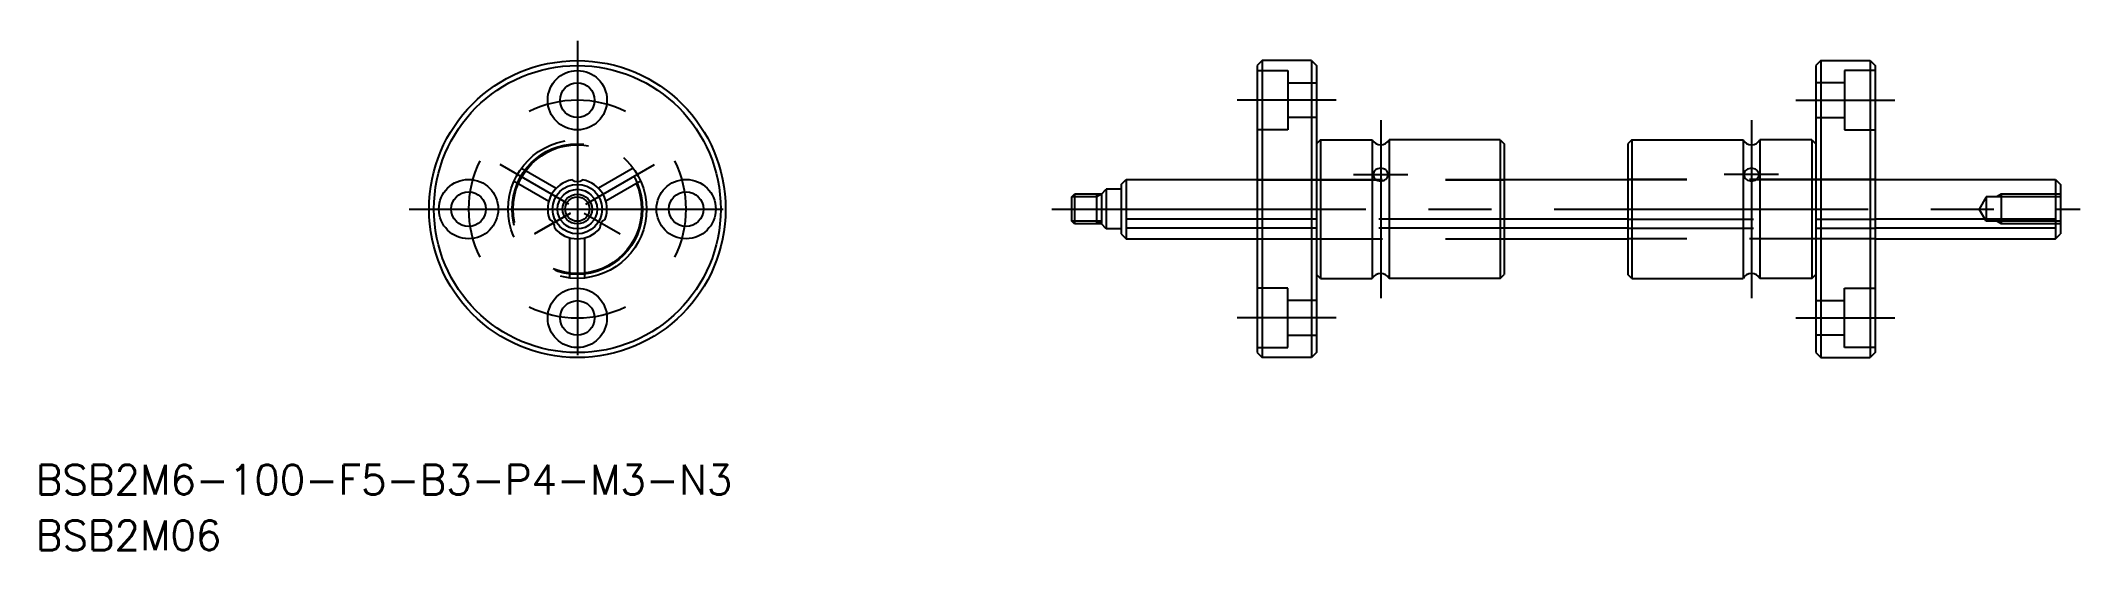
# Model space of a CAD drawing. Extents: x -54 to 152, y -34 to 17.
import ezdxf

# ---------------------------------------------------------------- set-up
doc = ezdxf.new("R2010")
doc.units = 0
doc.linetypes.add('CENTER', pattern=[50.8, 31.75, -6.35, 6.35, -6.35])
doc.linetypes.add('DASHED', pattern=[19.05, 12.7, -6.35])
doc.layers.get('0').update_dxf_attribs({"linetype": 'CONTINUOUS'})
doc.layers.add('CENTER', color=1, linetype='CENTER')
doc.styles.get("Standard").update_dxf_attribs({"font": 'txt.shx', "height": 3, "bigfont": 'bigfont.shx'})

msp = doc.modelspace()

# ---------------------------------------------------------------- linework, layer by layer
at = {"color": 7, "linetype": 'CONTINUOUS'}
for p, q in [((69.25, 15), (68.75, 14.5)), ((68.75, 14.5), (68.75, -14.5)), ((74.25, 15), (69.25, 15)), ((69.25, 15), (69.25, -15)), ((74.25, 15), (74.25, -15)), ((74.25, 15), (74.75, 14.5)), ((74.75, 14.5), (74.75, -14.5)), ((125.75, 15), (125.25, 14.5)), ((125.25, 14.5), (125.25, -14.5)), ((125.75, 15), (125.75, -15)), ((125.75, 15), (130.75, 15)), ((130.75, 15), (130.75, -15)), ((130.75, 15), (131.25, 14.5)), ((131.25, 14.5), (131.25, -14.5)), ((75.15, 7), (74.75, 6.6)), ((75.15, 7), (75.15, -7)), ((75.15, 7), (80.4, 7)), ((80.4, 7), (80.4, -7)), ((82.1, 7), (82.1, -7)), ((93.35, 7), (82.1, 7)), ((93.35, 7), (93.35, -7)), ((93.35, 7), (93.75, 6.6)), ((93.75, 6.6), (93.75, -6.6)), ((106.65, 7), (106.25, 6.6)), ((106.25, 6.6), (106.25, -6.6)), ((106.65, 7), (117.9, 7)), ((106.65, 7), (106.65, -7)), ((117.9, 7), (117.9, -7)), ((119.6, 7), (119.6, -7)), ((124.85, 7), (119.6, 7)), ((124.85, 7), (124.85, -7)), ((124.85, 7), (125.25, 6.6)), ((55, 2.5), (55.5, 3)), ((55, 2.5), (55, -2.5)), ((55.5, 3), (55.5, -3)), ((55.5, 3), (68.75, 3)), ((68.75, 2.95), (55.5, 2.95)), ((93.75, 3), (106.25, 3)), ((106.25, 2.95), (93.75, 2.95)), ((131.25, 3), (149.5, 3)), ((149.5, 2.95), (131.25, 2.95)), ((149.5, 3), (149.5, -3)), ((149.5, 3), (150, 2.5)), ((150, 2.5), (150, -2.5)), ((50, 1.23), (50.27, 1.5)), ((50, -1.23), (50, 1.23)), ((53, 1.5), (50.27, 1.5)), ((50.27, 1.5), (50.27, -1.5)), ((52.53, -1.5), (52.53, 1.5)), ((53, 1.5), (53.5, 2)), ((53, 1.5), (53, -1.5)), ((53.5, 2), (53.5, -2)), ((55, 2), (53.5, 2)), ((50.27, -1.5), (50, -1.23)), ((53, -1.5), (50.27, -1.5)), ((53.5, -2), (53, -1.5)), ((55, -2), (53.5, -2)), ((68.75, -1.02), (55.5, -1.02)), ((68.75, -1.94), (55.5, -1.94)), ((106.25, -1.02), (93.75, -1.02)), ((106.25, -1.94), (93.75, -1.94)), ((149.5, -1.02), (131.25, -1.02)), ((149.5, -1.94), (131.25, -1.94)), ((55, -2.5), (55.5, -3)), ((55.5, -3), (68.75, -3)), ((93.75, -3), (106.25, -3)), ((131.25, -3), (149.5, -3)), ((149.5, -3), (150, -2.5)), ((75.15, -7), (74.75, -6.6)), ((75.15, -7), (80.4, -7)), ((93.35, -7), (82.1, -7)), ((93.35, -7), (93.75, -6.6)), ((106.65, -7), (106.25, -6.6)), ((106.65, -7), (117.9, -7)), ((124.85, -7), (119.6, -7)), ((124.85, -7), (125.25, -6.6)), ((68.75, -14.5), (69.25, -15)), ((74.25, -15), (69.25, -15)), ((74.75, -14.5), (74.25, -15)), ((125.25, -14.5), (125.75, -15)), ((125.75, -15), (130.75, -15)), ((131.25, -14.5), (130.75, -15))]:
    msp.add_line(p, q, dxfattribs=at)
at = {"color": 3, "linetype": 'DASHED'}
for p, q in [((68.75, 14), (71.85, 14)), ((71.85, 14), (71.85, 8)), ((71.85, 12.75), (74.75, 12.75)), ((128.15, 12.75), (125.25, 12.75)), ((128.15, 14), (128.15, 8)), ((131.25, 14), (128.15, 14)), ((74.75, 9.25), (71.85, 9.25)), ((125.25, 9.25), (128.15, 9.25)), ((71.85, 8), (68.75, 8)), ((128.15, 8), (131.25, 8)), ((-5.65, 4.13), (-2.14, 2.1)), ((5.65, 4.13), (2.14, 2.1)), ((-6.4, 2.83), (-2.89, 0.8)), ((6.4, 2.83), (2.89, 0.8)), ((68.75, 3), (93.75, 3)), ((68.75, 2.95), (93.75, 2.95)), ((131.25, 3), (106.25, 3)), ((131.25, 2.95), (106.25, 2.95)), ((142.5, 1.23), (141.79, 0)), ((150, 1.23), (142.5, 1.23)), ((142.5, 1.23), (142.5, -1.23)), ((144, 1.5), (143.53, 1.23)), ((150, 1.5), (144, 1.5)), ((144, 1.5), (144, -1.5)), ((93.75, -1.02), (68.75, -1.02)), ((93.75, -1.94), (68.75, -1.94)), ((106.25, -1.02), (131.25, -1.02)), ((106.25, -1.94), (131.25, -1.94)), ((142.5, -1.23), (141.79, 0)), ((150, -1.23), (142.5, -1.23)), ((144, -1.5), (143.53, -1.23)), ((150, -1.5), (144, -1.5)), ((-0.75, -6.96), (-0.75, -2.9)), ((0.75, -6.96), (0.75, -2.9)), ((68.75, -3), (93.75, -3)), ((131.25, -3), (106.25, -3)), ((71.85, -8), (68.75, -8)), ((71.85, -14), (71.85, -8)), ((128.15, -14), (128.15, -8)), ((128.15, -8), (131.25, -8)), ((74.75, -9.25), (71.85, -9.25)), ((125.25, -9.25), (128.15, -9.25)), ((68.75, -14), (71.85, -14)), ((71.85, -12.75), (74.75, -12.75)), ((128.15, -12.75), (125.25, -12.75)), ((131.25, -14), (128.15, -14))]:
    msp.add_line(p, q, dxfattribs=at)
at = {"color": 3, "linetype": 'CONTINUOUS'}
for p, q in [((52.53, 1.23), (50, 1.23)), ((53, 1.5), (52.53, 1.23)), ((53, -1.23), (50, -1.23)), ((53, -1.5), (52.53, -1.23))]:
    msp.add_line(p, q, dxfattribs=at)
at = {"color": 7, "linetype": 'CONTINUOUS'}
for centre, radius in [((0, 0), 15), ((0, 0), 14.5), ((0, 11), 3), ((0, 11), 1.75), ((-11, 0), 3), ((0, 0), 2.5), ((11, 0), 3), ((-11, 0), 1.75), ((0, 0), 2), ((0, 0), 1.5), ((11, 0), 1.75), ((0, -11), 3), ((0, -11), 1.75)]:
    msp.add_circle(centre, radius, dxfattribs=at)
at = {"color": 3, "linetype": 'DASHED'}
for radius in [7, 6.6, 6.5]:
    msp.add_circle((0, 0), radius, dxfattribs=at)
at = {"color": 3, "linetype": 'CONTINUOUS'}
msp.add_circle((0, 0), 1.23, dxfattribs=at)
at = {"color": 7, "linetype": 'CONTINUOUS'}
for centre, radius, start, end in [((81.25, 7.47), 0.971, 208.94, 331.06), ((118.75, 7.47), 0.971, 208.94, 331.06), ((81.24, 3.31), 0.817, 89.5317, 128.1011), ((81.26, 3.31), 0.817, 51.8989, 90.4683), ((118.74, 3.31), 0.817, 89.5317, 128.1011), ((118.76, 3.31), 0.817, 51.8989, 90.4683), ((0, 0), 3, 100.1952, 199.8048), ((0, 3.8), 1, 237.9266, 302.0734), ((0, 0), 3, 340.1952, 79.8048), ((81.11, 3.47), 0.613, 127.6083, 179.0223), ((81.11, 3.49), 0.613, 180.9777, 232.3917), ((81.24, 3.65), 0.817, 231.8989, 270.4683), ((81.26, 3.65), 0.817, 269.5317, 308.1011), ((81.39, 3.47), 0.613, 0.9777, 52.3917), ((81.39, 3.49), 0.613, 307.6083, 359.0223), ((118.61, 3.47), 0.613, 127.6083, 179.0223), ((118.61, 3.49), 0.613, 180.9777, 232.3917), ((118.74, 3.65), 0.817, 231.8989, 270.4683), ((118.76, 3.65), 0.817, 269.5317, 308.1011), ((118.89, 3.47), 0.613, 0.9777, 52.3917), ((118.89, 3.49), 0.613, 307.6083, 359.0223), ((-3.29, -1.9), 1, 357.9266, 62.0734), ((0, 0), 3, 220.1952, 319.8048), ((3.29, -1.9), 1, 117.9266, 182.0734), ((81.25, -7.47), 0.971, 28.94, 151.06), ((118.75, -7.47), 0.971, 28.94, 151.06)]:
    msp.add_arc(centre, radius, start, end, dxfattribs=at)
at = {"layer": 'CENTER', "color": 1, "linetype": 'CENTER'}
for p, q in [((0, 17), (0, -17)), ((76.75, 11), (66.75, 11)), ((123.25, 11), (133.25, 11)), ((81.25, 9), (81.25, -9)), ((118.75, 9), (118.75, -9)), ((-0.87, 0.5), (-7.79, 4.5)), ((0.87, 0.5), (7.79, 4.5)), ((78.5, 3.48), (84, 3.48)), ((121.5, 3.48), (116, 3.48)), ((-17, 0), (17, 0)), ((48, 0), (152, 0)), ((-4.33, -2.5), (-0.69, -0.4)), ((-0.69, -0.4), (-4.33, -2.5)), ((0.69, -0.4), (4.33, -2.5)), ((76.75, -11), (66.75, -11)), ((123.25, -11), (133.25, -11))]:
    msp.add_line(p, q, dxfattribs=at)
for start, end in [(63.7269, 116.2731), (153.7269, 206.2731), (333.7269, 26.2731), (243.7269, 296.2731)]:
    msp.add_arc((0, 0), 11, start, end, dxfattribs=at)

# ---------------------------------------------------------------- texts
at = {"color": 7, "linetype": 'CONTINUOUS'}
for s, p in [('BSB2M6-100-F5-B3-P4-M3-N3', (-54.78, -28.84)), ('BSB2M06', (-54.78, -34.46))]:
    msp.add_text(s, height=3, dxfattribs=at).set_placement(p)

doc.saveas('drawing.dxf')
